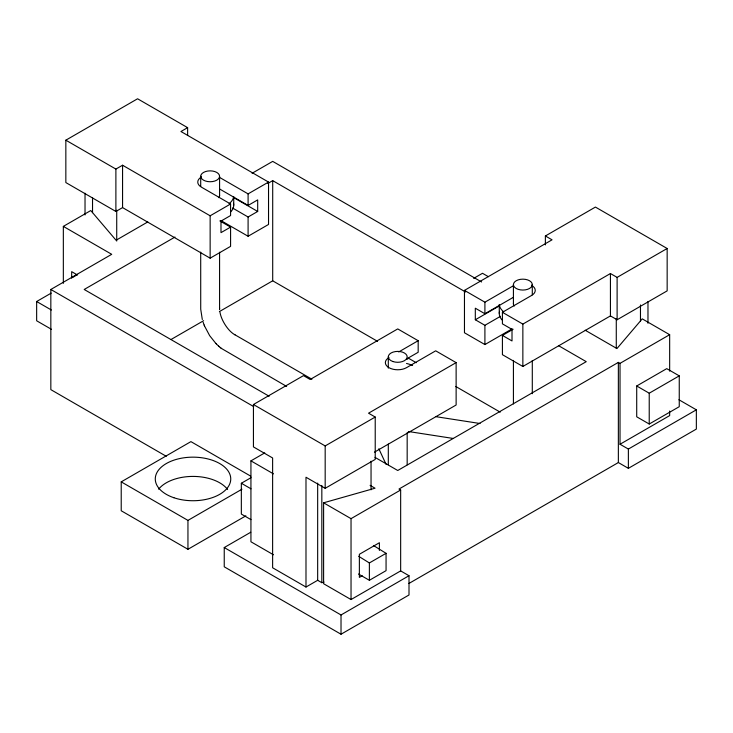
<?xml version="1.0" encoding="UTF-8"?>
<svg xmlns="http://www.w3.org/2000/svg" width="733" height="733" viewBox="0 0 733 733"><rect width="100%" height="100%" fill="white"/><g stroke="black" fill="none" stroke-linecap="round" stroke-linejoin="round"><path stroke-width="1.1" d="M72.787 277.413L77.643 274.399M219.873 220.926L230.583 227.111L230.583 246.37L210.142 258.172L122.567 207.604L115.887 211.461L65.842 182.563L65.842 140.186L137.575 98.772L187.621 127.661L187.621 135.468M65.842 140.186L115.887 169.076L122.567 165.227L210.142 215.795L230.583 203.994L230.583 215.548L220.99 221.091L220.99 232.645L230.583 227.111M187.621 127.661L180.95 131.519L268.535 182.077L268.535 224.463L248.093 236.255L220.853 220.523M63.34 283.359L63.34 226.387L90.773 210.545L116.061 240.25L147.791 221.934M166.254 456.283L50.834 389.635L50.834 289.471L111.718 254.314L63.34 226.387M252.079 173.281L272.703 161.379L481.59 281.976M51.374 329.273L36.65 320.779L36.65 301.51L51.191 293.118M219.873 177.588L248.093 193.879L268.535 182.077M174.995 237.052L84.194 289.471L269.158 396.26M267.765 183.488L272.703 180.639L465.574 291.991M219.873 189.141L248.093 205.442L257.686 199.898L257.686 211.461L248.093 216.995L232.526 208.007M171.046 339.498L203.618 320.697M219.405 311.58L272.703 280.803L377.55 341.34M324.023 582.084L321.833 582.698L317.664 580.298L305.991 587.032L272.621 567.773L272.621 457.978L253.435 446.901L253.435 404.515L303.489 375.626L310.16 379.474L397.735 328.915L418.176 340.708L418.176 352.271L406.494 359.014M545.379 244.895L545.379 235.971L595.425 207.072L667.158 248.496L667.158 290.873L617.113 319.762L610.433 315.914L522.858 366.473L502.417 354.68L502.417 335.412L513.127 329.236M245.867 515.849L187.95 549.292L121.22 510.764L121.22 481.865L190.919 441.623L250.778 476.184M473.655 278.384L482.497 273.29L488.38 276.689M512.147 328.833L484.907 344.565L464.465 332.764L464.465 290.387L552.05 239.819L545.379 235.971M398.715 351.95L418.176 340.708M464.465 290.387L484.907 302.188L513.127 285.897M500.474 316.317L484.907 325.305L475.314 319.762L475.314 308.208L484.907 313.742L513.127 297.451M406.641 359.417L408.583 358.29L416.252 362.716M475.314 319.762L499.64 305.716M502.417 335.412L512.01 340.955L512.01 329.392L502.417 323.858L502.417 312.304L531.617 295.445A12.388 7.147 0 0 0 531.617 285.329M273.473 554.78L250.933 541.769L250.933 460.865L264.76 452.884M250.97 519.633L241.34 514.08L241.34 483.258L251.034 477.669M374.453 452.16L456.128 405.001L456.128 362.624L368.543 413.192L375.223 417.04L375.223 459.417L325.177 488.315L305.991 477.238L305.991 587.032M502.417 312.304L522.858 324.096L610.433 273.537L617.113 277.386L667.158 248.496M121.22 481.865L187.95 520.393L241.945 489.223M253.435 404.515L325.177 445.93L375.223 417.04M370.092 485.356L375.049 488.215L323.601 502.811L323.601 583.715L351.034 599.557L400.658 570.906L409.005 575.717L409.005 594.985L341.019 634.228L224.243 566.811L224.243 547.551L250.741 532.25M669.66 371.155L669.66 334.697L620.026 363.348L618.359 362.386L398.99 489.039L400.658 490.001L400.658 570.906M323.601 502.811L351.034 518.652L400.658 490.001M636.711 385.979L666.737 368.644L679.253 375.864L679.253 406.687L649.227 424.022L636.711 416.802L636.711 385.979L649.227 393.209L679.253 375.864M358.492 574.012L369.377 580.298L369.377 562.953L386.062 553.323L373.427 545.471M362.23 575.753L359.372 577.402L359.372 554.285L379.392 542.732L379.392 550.437M369.377 580.298L386.062 570.659L386.062 553.323M620.026 363.348L620.026 444.253L669.66 415.602L669.66 411.039M224.243 547.551L341.019 614.969L409.005 575.717M620.026 444.253L628.373 449.063L696.35 409.82L696.35 429.08L628.373 468.332L618.359 462.55L408.877 583.495M436.089 416.701L480.06 423.509M408.345 431.508L453.452 438.49M669.66 334.697L642.227 318.855L616.939 348.56L585.209 330.244M678.905 399.742L696.35 409.82M558.555 345.674L586.244 361.662L397.744 470.494L374.994 457.365M233.36 197.415L257.686 211.461M230.583 203.994L201.383 187.135A12.388 7.147 0 0 1 201.383 177.029M456.128 362.624L435.695 350.823L406.494 367.682A12.388 7.147 0 0 1 388.985 367.682A12.388 7.147 0 0 1 388.985 357.567M455.688 386.447L500.199 412.148M234.844 334.734L311.901 379.218M221.476 348.468L286.64 386.428M77.405 274.957L71.678 271.659L71.678 278.256M50.834 289.471L253.774 406.641M36.65 301.51L51.374 310.013M250.933 460.865L273.473 473.875M241.34 483.258L250.97 488.81M234.395 334.468L234.991 334.816M358.694 556.31L369.377 562.953M234.533 334.55C228.366 331.142 221.32 320.578 219.964 312.203M219.268 346.682L220.871 348.001M220.77 347.918L221.586 348.551M216.464 344.07L218.663 346.15M218.571 346.077L219.359 346.764M204.516 325.974L209.675 335.677L215.859 343.447M215.795 343.383L216.528 344.134M378.833 448.761L386.053 464.31M203.142 322.3L204.159 325.113M204.141 325.058L204.534 326.02M202.308 319.551L200.723 309.225L200.705 252.106M219.634 309.601L219.588 308.666M219.579 308.135L219.588 308.822M649.227 393.209L649.227 424.022M647.972 301.529L647.972 323.253M640.468 304.955L640.468 320.972M628.373 449.063L628.373 468.332M618.359 362.386L618.359 462.55M617.113 277.386L617.113 319.762M616.279 318.498L616.279 348.239M610.433 273.537L610.433 315.914M532.295 284.651A9.437 5.452 0 0 1 518.075 289.306A9.437 5.452 0 0 1 518.194 279.869A9.437 5.452 0 0 1 532.295 284.651L532.295 294.849M532.295 360.489L532.295 393.703M522.858 324.096L522.858 366.473M513.421 284.569L513.421 303.829M513.421 360.407L513.421 403.92M499.265 304.836L499.265 313.403M484.907 302.188L484.907 313.742M484.907 325.305L484.907 344.565M407.172 432.727L407.172 464.786M388.307 356.806L388.307 368.131M388.307 444.097L388.307 464.713M371.045 461.222L371.045 489.818M351.034 518.652L351.034 599.557M341.019 614.969L341.019 634.228M325.177 445.93L325.177 488.315M321.833 485.484L321.833 582.698M317.664 483.074L317.664 580.298M272.703 180.639L272.703 280.803M248.093 193.879L248.093 205.442M248.093 216.995L248.093 236.255M233.735 196.737L233.735 205.295M219.579 176.341A9.437 5.452 0 0 1 205.368 180.996A9.437 5.452 0 0 1 205.487 171.568A9.437 5.452 0 0 1 219.579 176.341L219.579 195.61M219.579 252.189L219.579 308.291M210.142 215.795L210.142 258.172M200.705 176.259L200.705 186.457M187.95 520.393L187.95 549.292M122.567 165.227L122.567 207.604M116.721 210.197L116.721 241.075M115.887 169.076L115.887 211.461M92.532 197.791L92.532 212.662M85.028 193.219L85.028 214.952M158.64 489.195A37.75 21.798 0 0 1 193.292 476.413A37.75 21.798 0 0 1 227.606 489.497M502.517 320.403A23.593 13.625 0 0 1 499.558 311.369M503.663 311.8A23.593 13.625 0 0 1 499.292 304.589M233.497 203.27A23.593 13.625 0 0 1 230.666 211.919M514.209 306.055A9.437 5.452 0 0 1 513.466 303.343M233.625 196.884A23.593 13.625 0 0 1 229.127 203.655M406.522 363.467A23.593 13.625 0 0 1 412.587 365.52M219.524 194.96A9.437 5.452 0 0 1 218.846 197.672M173.886 497.734A37.75 21.798 0 0 0 230.748 479.107A37.75 21.798 0 0 0 174.381 459.994A37.75 21.798 0 0 0 173.886 497.734M392.961 361.543A9.437 5.452 0 0 0 407.172 356.889A9.437 5.452 0 0 0 393.08 352.106A9.437 5.452 0 0 0 392.961 361.543"/></g></svg>
